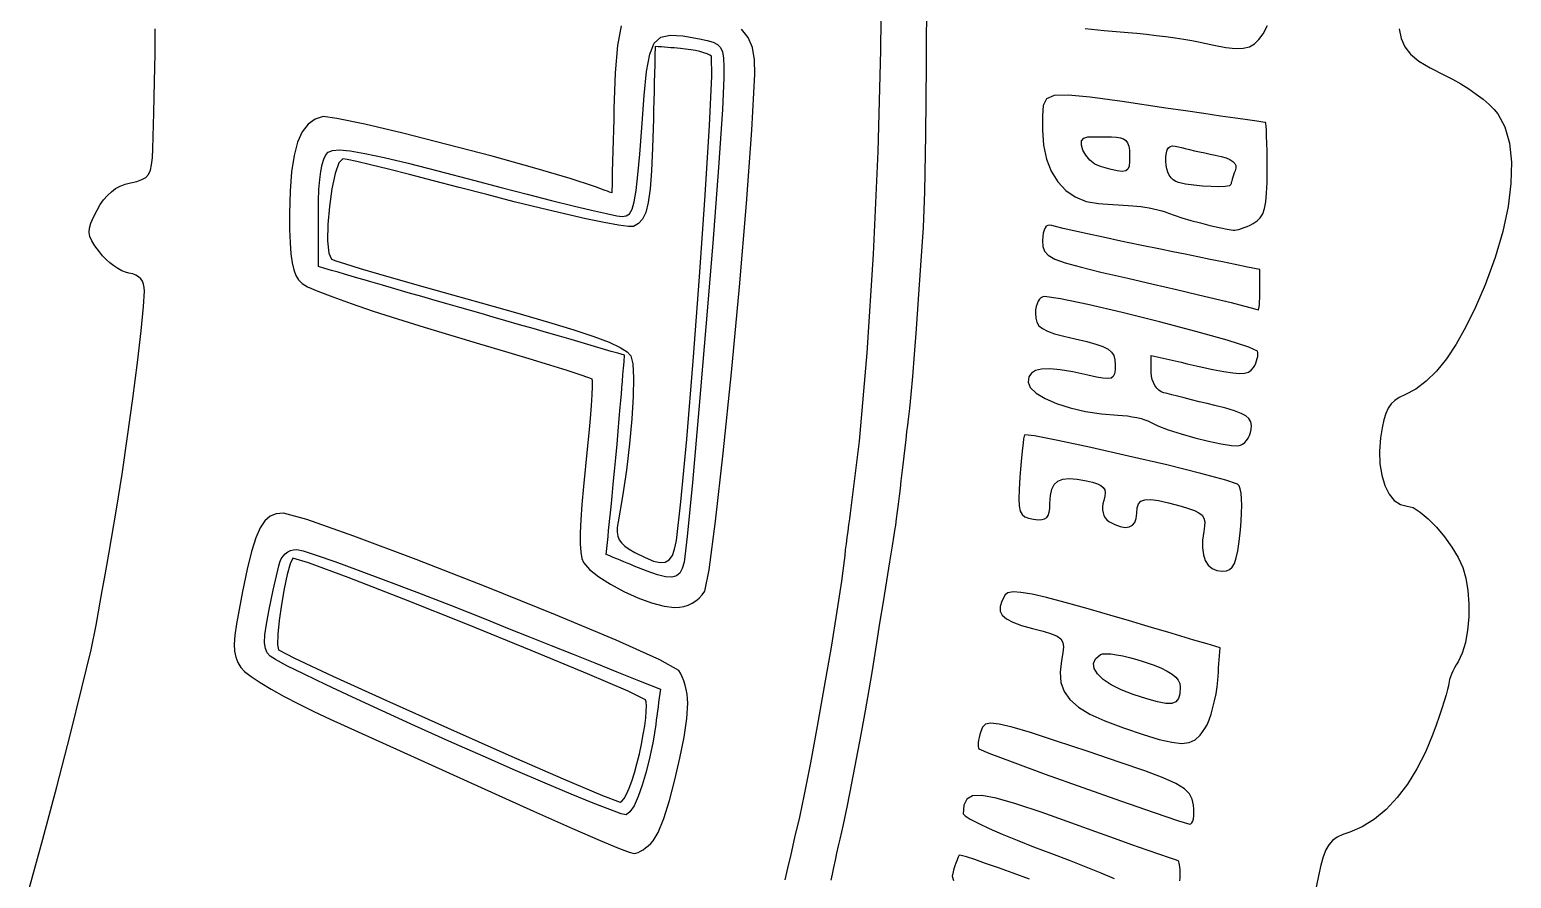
# Model space of a CAD drawing. Extents: x 7 to 348, y 3 to 340.
# Drawn here: x 289.9 to 347.6, y 138.2 to 171.3 of the extents above; entities that cross this region are included whole.
import ezdxf

# ---------------------------------------------------------------- set-up
doc = ezdxf.new("R2010")
doc.units = 0
doc.layers.get('0').update_dxf_attribs({"linetype": 'CONTINUOUS'})

msp = doc.modelspace()

# ---------------------------------------------------------------- linework, layer by layer
at = {"color": 7}
for points in [[(323.070615, 174.106309), (323.039204, 170.450154), (322.928065, 166.504329), (322.745636, 162.497618), (322.500413, 158.658806), (322.200778, 155.216679), (321.855225, 152.400023), (321.823532, 152.184317), (321.790455, 151.949681), (321.757012, 151.703631), (321.724133, 151.453695), (321.692806, 151.207399), (321.663991, 150.972266), (321.638591, 150.755816), (321.617707, 150.565578), (321.512551, 149.752281), (321.335541, 148.585767), (321.106461, 147.179916), (320.845152, 145.648618), (320.571453, 144.10576), (320.305148, 142.665227), (320.066077, 141.440908), (319.874082, 140.546689), (319.689847, 139.7584), (319.53708, 139.100552), (319.41231, 138.557539), (319.31198, 138.113762)], [(321.111485, 138.098609), (321.16062, 138.335879), (321.216076, 138.595806), (321.276105, 138.870284), (321.338956, 139.15121), (321.402879, 139.430483), (321.466125, 139.7), (321.591855, 140.261182), (321.747388, 141.00587), (321.922027, 141.878053), (322.105048, 142.821725), (322.285783, 143.780874), (322.45348, 144.699493), (322.597441, 145.521576), (322.707, 146.191111), (322.783934, 146.682387), (322.889316, 147.346151), (323.01338, 148.121734), (323.146335, 148.948462), (323.278387, 149.765659), (323.399799, 150.512653), (323.500722, 151.12877), (323.571447, 151.553333), (323.59854, 151.723866), (323.629923, 151.938632), (323.664382, 152.188954), (323.700874, 152.466144), (323.738184, 152.761529), (323.775268, 153.06642), (323.810969, 153.372137), (323.844158, 153.67), (323.87763, 153.973623), (323.914121, 154.29585), (323.952447, 154.626841), (323.99145, 154.956756), (324.029917, 155.27576), (324.066718, 155.574007), (324.100642, 155.841663), (324.130529, 156.068889), (324.17972, 156.481594), (324.234951, 157.036132), (324.296476, 157.736179), (324.364576, 158.585411), (324.439562, 159.587509), (324.521717, 160.746152), (324.611323, 162.065016), (324.708661, 163.547778), (324.758925, 164.93488), (324.796827, 167.150768), (324.821945, 169.886777), (324.833516, 172.834241)], [(289.879645, 137.812128), (290.396253, 139.69702), (290.937809, 141.733651), (291.460287, 143.754215), (291.919688, 145.590895), (292.272014, 147.075883), (292.473211, 148.041366), (292.511085, 148.260108), (292.564538, 148.564391), (292.631114, 148.94039), (292.70833, 149.374281), (292.793702, 149.852233), (292.884804, 150.360425), (292.97915, 150.885028), (293.074288, 151.412219), (293.27063, 152.56764), (293.481816, 153.926938), (293.695261, 155.395374), (293.898348, 156.878206), (294.078547, 158.280695), (294.223242, 159.508103), (294.319819, 160.465683), (294.355746, 161.058702), (294.347279, 161.205522), (294.319904, 161.335252), (294.273422, 161.448064), (294.207748, 161.544124), (294.1228, 161.623604), (294.018462, 161.686672), (293.894651, 161.733501), (293.751254, 161.764258), (293.618186, 161.797441), (293.472362, 161.857526), (293.318579, 161.941115), (293.161522, 162.044809), (293.005933, 162.165211), (292.856581, 162.298922), (292.718208, 162.442548), (292.595554, 162.592684), (292.425007, 162.82841), (292.301761, 163.023175), (292.225024, 163.192928), (292.193924, 163.353631), (292.20747, 163.521229), (292.265072, 163.711678), (292.365769, 163.940936), (292.508714, 164.224947), (292.630465, 164.437963), (292.76342, 164.627749), (292.907748, 164.79443), (293.063591, 164.93814), (293.231147, 165.05901), (293.410555, 165.15717), (293.601958, 165.232746), (293.805554, 165.285872), (294.058227, 165.343219), (294.255303, 165.409505), (294.404034, 165.495834), (294.511674, 165.613317), (294.585531, 165.77306), (294.63286, 165.986172), (294.661082, 166.263763), (294.677169, 166.616942), (294.718909, 168.012135), (294.749248, 169.230937), (294.768157, 170.309405), (294.775777, 171.283593)], [(312.927887, 171.407001), (312.784292, 170.635676), (312.700472, 169.569215), (312.649955, 168.17027), (312.638948, 167.760303), (312.627941, 167.350338), (312.616935, 166.940371), (312.605928, 166.530407), (312.594921, 166.120439), (312.583915, 165.710475), (312.572908, 165.300508), (312.561901, 164.890543), (312.477827, 164.922183), (312.393782, 164.953823), (312.309708, 164.985466), (312.225634, 165.017106), (312.14156, 165.048746), (312.057514, 165.080386), (311.97344, 165.112028), (311.889366, 165.143668), (310.945558, 165.456227), (309.560637, 165.862632), (307.901284, 166.319951), (306.134149, 166.785239), (304.425802, 167.215558), (302.942921, 167.567966), (301.852132, 167.799523), (301.320059, 167.86729), (301.001345, 167.770068), (300.729876, 167.574372), (300.504126, 167.275798), (300.322516, 166.869937), (300.18355, 166.352375), (300.085675, 165.718704), (300.027396, 164.964519), (300.007076, 164.085408), (300.011028, 163.459803), (300.026832, 162.940447), (300.056776, 162.514816), (300.103088, 162.170378), (300.168, 161.894616), (300.253767, 161.674996), (300.362648, 161.498997), (300.496845, 161.354093), (300.705097, 161.23219), (301.110142, 161.056286), (301.688048, 160.834677), (302.414884, 160.575662), (303.266715, 160.287535), (304.21961, 159.97859), (305.249608, 159.657127), (306.332805, 159.331437), (307.408213, 159.012574), (308.415888, 158.71067), (309.333477, 158.43265), (310.138628, 158.18544), (310.808934, 157.975963), (311.322043, 157.811143), (311.655573, 157.697907), (311.787173, 157.643178), (311.802413, 157.553462), (311.802357, 157.339953), (311.787963, 157.016608), (311.760306, 156.597381), (311.720597, 156.096225), (311.669684, 155.527101), (311.608611, 154.90396), (311.538422, 154.240758), (311.456183, 153.445176), (311.394884, 152.747322), (311.354498, 152.144755), (311.335025, 151.635039), (311.335025, 151.215736), (311.357038, 150.884402), (311.39971, 150.6386), (311.463041, 150.475891), (311.691076, 150.211759), (312.052914, 149.92532), (312.5124, 149.634301), (313.033523, 149.356434), (313.580187, 149.109453), (314.116325, 148.911084), (314.605868, 148.779061), (315.012719, 148.731111), (315.197603, 148.741553), (315.37323, 148.772586), (315.538753, 148.823759), (315.693383, 148.894628), (315.836272, 148.984741), (315.966602, 149.093659), (316.083527, 149.22093), (316.18682, 149.366111)], [(313.441701, 150.342671), (313.304823, 150.399369), (313.167974, 150.456067), (313.031096, 150.512766), (312.894218, 150.569462), (312.75734, 150.62616), (312.620491, 150.682858), (312.483613, 150.739557), (312.346735, 150.796255), (312.370442, 151.028781), (312.394148, 151.261307), (312.417855, 151.493832), (312.441562, 151.726358), (312.465268, 151.958884), (312.488975, 152.19141), (312.512682, 152.423935), (312.536388, 152.656461), (312.577847, 153.071418), (312.623172, 153.538335), (312.670924, 154.041292), (312.719579, 154.564357), (312.767698, 155.09161), (312.813813, 155.607123), (312.856485, 156.094969), (312.89419, 156.539226), (312.915356, 156.792047), (312.936523, 157.044867), (312.95769, 157.297687), (312.978856, 157.550505), (313.000023, 157.803325), (313.02119, 158.056145), (313.042356, 158.308966), (313.063523, 158.561786), (312.802891, 158.637913), (312.542259, 158.714036), (312.281626, 158.790163), (312.020994, 158.86629), (311.760334, 158.942416), (311.499702, 159.01854), (311.239069, 159.094667), (310.978437, 159.170793), (310.52214, 159.303793), (310.024103, 159.44848), (309.500355, 159.60022), (308.967011, 159.754367), (308.440102, 159.906281), (307.935743, 160.051321), (307.469992, 160.184849), (307.057778, 160.302222), (306.647511, 160.419359), (306.184046, 160.552206), (305.683299, 160.696176), (305.16116, 160.846668), (304.633574, 160.999097), (304.11643, 161.148863), (303.625673, 161.29138), (303.177222, 161.422049), (302.921472, 161.496725), (302.665694, 161.571401), (302.409945, 161.646077), (302.154167, 161.720753), (301.898417, 161.795429), (301.642639, 161.870105), (301.386889, 161.944781), (301.131111, 162.019457), (301.131111, 162.278227), (301.131111, 162.536996), (301.131111, 162.795766), (301.131111, 163.054538), (301.131111, 163.313308), (301.131111, 163.572077), (301.131111, 163.830847), (301.131111, 164.089616), (301.137038, 164.588469), (301.154536, 165.027717), (301.184084, 165.408604), (301.225825, 165.732384), (301.279955, 166.000306), (301.346672, 166.213615), (301.426174, 166.373564), (301.518659, 166.481404), (301.681332, 166.549776), (301.959772, 166.567273), (302.373933, 166.530003), (302.943824, 166.434115), (303.689484, 166.275746), (304.630836, 166.051027), (305.787975, 165.756096), (307.180827, 165.387088), (308.2509, 165.102653), (309.269525, 164.837299), (310.212938, 164.596834), (311.057403, 164.387067), (311.779186, 164.213805), (312.354496, 164.082854), (312.759598, 164.000025), (312.970785, 163.971125), (313.125894, 163.993731), (313.251991, 164.079476), (313.354918, 164.255244), (313.440628, 164.547928), (313.515022, 164.984416), (313.583969, 165.591594), (313.653368, 166.396351), (313.729172, 167.425576), (313.822334, 168.686218), (313.917499, 169.630951), (314.04052, 170.299659), (314.217163, 170.732236), (314.473223, 170.96856), (314.834496, 171.048522), (315.326832, 171.012008), (315.975972, 170.898902), (316.284384, 170.836785), (316.518516, 170.770606), (316.688555, 170.684227), (316.804746, 170.561502), (316.877305, 170.386288), (316.916477, 170.142442), (316.932564, 169.813819), (316.935668, 169.38428), (316.87722, 168.146516), (316.721377, 165.878843), (316.497377, 162.935731), (316.234459, 159.67165), (315.961804, 156.441069), (315.708707, 153.598457), (315.50435, 151.49828), (315.377999, 150.495014), (315.306315, 150.250017), (315.211319, 150.071571), (315.080311, 149.958682), (314.90062, 149.910351), (314.659603, 149.925591), (314.344586, 150.003389), (313.942871, 150.142753), (313.441701, 150.342671)], [(316.18682, 149.366111), (316.361008, 150.197227), (316.611141, 152.088255), (316.909252, 154.750539), (317.227373, 157.89542), (317.537536, 161.234244), (317.811771, 164.478358), (318.022083, 167.339103), (318.140503, 169.527824), (318.129497, 170.084143), (318.046354, 170.555268), (317.881028, 170.951031), (317.623557, 171.281262)], [(331.005547, 171.301469), (331.75352, 171.218693), (332.680762, 171.14343), (333.027443, 171.115118), (333.395433, 171.078824), (333.773441, 171.036053), (334.150264, 170.988304), (334.514642, 170.937075), (334.85534, 170.883871), (335.161156, 170.830192), (335.420801, 170.777535), (336.018265, 170.650758), (336.496039, 170.566509), (336.873681, 170.527204), (337.170804, 170.535275), (337.406911, 170.593114), (337.60156, 170.70315), (337.774336, 170.867798), (337.945109, 171.089464)], [(337.945109, 171.089464), (338.11083, 171.416305)], [(343.250421, 171.292231), (343.317336, 170.910314), (343.460112, 170.585216), (343.689841, 170.298752), (344.017586, 170.032735), (344.454466, 169.768984), (345.011488, 169.489313), (345.327887, 169.328853), (345.645415, 169.147734), (345.955578, 168.952163), (346.249766, 168.748353), (346.519458, 168.542514), (346.756101, 168.340858), (346.951173, 168.149596), (347.096066, 167.974937), (347.366604, 167.46212), (347.539889, 166.830292), (347.616963, 166.093212), (347.598901, 165.264647), (347.486605, 164.358355), (347.281204, 163.388101), (346.983685, 162.367642), (346.595121, 161.310745), (346.220189, 160.435687), (345.845709, 159.664297), (345.469168, 158.993088), (345.088027, 158.418577), (344.699717, 157.937278), (344.301727, 157.5457), (343.891489, 157.240364), (343.466491, 157.017781), (343.251155, 156.915557), (343.074089, 156.801539), (342.929986, 156.666394), (342.813541, 156.500795), (342.719448, 156.295408), (342.642458, 156.040902), (342.577237, 155.727952), (342.518506, 155.347223), (342.476765, 154.825744), (342.493981, 154.332834), (342.56527, 153.881115), (342.685638, 153.483218), (342.850202, 153.151762), (343.053966, 152.899377), (343.292077, 152.738688), (343.559539, 152.68232), (343.786361, 152.620087), (344.064124, 152.447593), (344.373581, 152.186159), (344.695427, 151.857093), (345.010444, 151.481715), (345.299298, 151.081338), (345.542771, 150.677275), (345.721559, 150.290842), (345.845257, 149.868014), (345.924872, 149.38829), (345.961533, 148.874877), (345.956453, 148.350976), (345.910648, 147.839787), (345.825304, 147.364519), (345.701578, 146.948368), (345.540626, 146.614542), (345.469196, 146.495396), (345.402337, 146.373109), (345.341519, 146.251152), (345.288235, 146.133), (345.243926, 146.022124), (345.210144, 145.921994), (345.188413, 145.836088), (345.179946, 145.767875), (345.166117, 145.676621), (345.129062, 145.524679), (345.07115, 145.320149), (344.994978, 145.071139), (344.903058, 144.785747), (344.797987, 144.472077), (344.682304, 144.138234), (344.558521, 143.79232), (344.269356, 143.085246), (343.937576, 142.432545), (343.567893, 141.83983), (343.165105, 141.31271), (342.733955, 140.856794), (342.27921, 140.477696), (341.805641, 140.181024), (341.317961, 139.972388), (341.046096, 139.873351), (340.826161, 139.766448), (340.649207, 139.639177), (340.506403, 139.479041), (340.388773, 139.273538), (340.287483, 139.010171), (340.193588, 138.676441), (340.098168, 138.259847), (339.96019, 137.577865)], [(315.080424, 151.341667), (315.258168, 152.842036), (315.484623, 155.288065), (315.73439, 158.329653), (315.982152, 161.616703), (316.202596, 164.799112), (316.370349, 167.526781), (316.460096, 169.449612), (316.446549, 170.217502), (316.381384, 170.264249), (316.28176, 170.311044), (316.152643, 170.356634), (315.999001, 170.399764), (315.825801, 170.439187), (315.637954, 170.473647), (315.440483, 170.501897), (315.238271, 170.522669), (315.115307, 170.532744), (314.992314, 170.542819), (314.86935, 170.552895), (314.746386, 170.56297), (314.623422, 170.573045), (314.500458, 170.583121), (314.377465, 170.593196), (314.254501, 170.603271), (314.245752, 170.250493), (314.237003, 169.897716), (314.228254, 169.544938), (314.219505, 169.19216), (314.210756, 168.839382), (314.202008, 168.486605), (314.193259, 168.133827), (314.18451, 167.781049), (314.15101, 166.65542), (314.109128, 165.754233), (314.053982, 165.051187), (313.980745, 164.519974), (313.884508, 164.134286), (313.760443, 163.867823), (313.603668, 163.694279), (313.409358, 163.587343), (313.215669, 163.583025), (312.826202, 163.634262), (312.264439, 163.735969), (311.55386, 163.883075), (310.717833, 164.07051), (309.779896, 164.293197), (308.763444, 164.546066), (307.691931, 164.824046), (306.622591, 165.10541), (305.612405, 165.367987), (304.684317, 165.606016), (303.861385, 165.813748), (303.166582, 165.985433), (302.622966, 166.115314), (302.253537, 166.197638), (302.081297, 166.226657), (301.926188, 166.069058), (301.78121, 165.649763), (301.655678, 165.052211), (301.558875, 164.35983), (301.500088, 163.656058), (301.488517, 163.024329), (301.533673, 162.548076), (301.644784, 162.31073), (301.815077, 162.244492), (302.192718, 162.122276), (302.753776, 161.951077), (303.474318, 161.737889), (304.330467, 161.489706), (305.298348, 161.213526), (306.353972, 160.916346), (307.473519, 160.60516), (308.903201, 160.20461), (310.10002, 159.856243), (311.080291, 159.554277), (311.860353, 159.292922), (312.456463, 159.066399), (312.885018, 158.868923), (313.162244, 158.694707), (313.304541, 158.537966), (313.37854, 158.22468), (313.407016, 157.680499), (313.393187, 156.950054), (313.34075, 156.077971), (313.252951, 155.108873), (313.133204, 154.087393), (312.984896, 153.058148), (312.811442, 152.065773), (312.778704, 151.852173), (312.771931, 151.669431), (312.794227, 151.511415), (312.849062, 151.371997), (312.939712, 151.245039), (313.069506, 151.124415), (313.241803, 151.003988), (313.459876, 150.877626), (313.859305, 150.673472), (314.184651, 150.539114), (314.44486, 150.47711), (314.648822, 150.490007), (314.805427, 150.580352), (314.923622, 150.750699), (315.012268, 151.003598), (315.080424, 151.341667)], [(337.55632, 163.698817), (337.709933, 163.797279), (337.832869, 163.918844), (337.92826, 164.075689), (337.999268, 164.279998), (338.049023, 164.543952), (338.08066, 164.879728), (338.097312, 165.299514), (338.102109, 165.815484), (338.099287, 166.182006), (338.095054, 166.523966), (338.088563, 166.83388), (338.079814, 167.104258), (338.069372, 167.32762), (338.057518, 167.496473), (338.044254, 167.603334), (338.030143, 167.640717), (337.938195, 167.652203), (337.702116, 167.684955), (337.337795, 167.736664), (336.861122, 167.805038), (336.28807, 167.887783), (335.634499, 167.982601), (334.916385, 168.087195), (334.149587, 168.199277), (332.452331, 168.450014), (331.208916, 168.623578), (330.349239, 168.70748), (329.803139, 168.68922), (329.500484, 168.55633), (329.371113, 168.296313), (329.344867, 167.896675), (329.35164, 167.344928), (329.390587, 166.749897), (329.504604, 166.211323), (329.689432, 165.734836), (329.940779, 165.32606), (330.254384, 164.990619), (330.625958, 164.734138), (331.051267, 164.562245), (331.526021, 164.480559), (331.69891, 164.468508), (331.888028, 164.455272), (332.087248, 164.44133), (332.290476, 164.427078), (332.491532, 164.412938), (332.684318, 164.399364), (332.862682, 164.386776), (333.020529, 164.375629), (333.172957, 164.361122), (333.335856, 164.33894), (333.504173, 164.31019), (333.672829, 164.275973), (333.836857, 164.237393), (333.991148, 164.195554), (334.130678, 164.151558), (334.250397, 164.106513), (334.47688, 164.022044), (334.775979, 163.925261), (335.124157, 163.822414), (335.497904, 163.719733), (335.873739, 163.623464), (336.228126, 163.539842), (336.537554, 163.475111), (336.778515, 163.435507), (336.835919, 163.435668), (336.91099, 163.447352), (337.000568, 163.469478), (337.101462, 163.500946), (337.210513, 163.540691), (337.324502, 163.587636), (337.44027, 163.640694), (337.55632, 163.698817)], [(331.611111, 165.916966), (331.387309, 166.016796), (331.191898, 166.171533), (331.033797, 166.360153), (330.922037, 166.561629), (330.865508, 166.754931), (330.873128, 166.919038), (330.954041, 167.032923), (331.117109, 167.075556), (331.174034, 167.075556), (331.254975, 167.075556), (331.356152, 167.075556), (331.473866, 167.075556), (331.604281, 167.075556), (331.743671, 167.075556), (331.888282, 167.075556), (332.034332, 167.075556), (332.226694, 167.068387), (332.382707, 167.04468), (332.505614, 167.001134), (332.598776, 166.934436), (332.665465, 166.84128), (332.709012, 166.718361), (332.732719, 166.562365), (332.739774, 166.369992), (332.736388, 166.123231), (332.718043, 165.940616), (332.67269, 165.81724), (332.587967, 165.748183), (332.451654, 165.72854), (332.251502, 165.753404), (331.975291, 165.817846), (331.611111, 165.916966)], [(334.645, 165.294544), (334.536542, 165.335371), (334.439655, 165.397293), (334.355214, 165.478804), (334.284122, 165.578401), (334.227255, 165.694574), (334.185542, 165.825816), (334.15986, 165.970625), (334.151111, 166.127489), (334.157038, 166.309754), (334.175664, 166.456394), (334.208572, 166.569271), (334.257424, 166.650247), (334.323916, 166.701176), (334.409598, 166.723924), (334.516166, 166.720339), (334.645198, 166.692286), (334.763533, 166.660494), (334.91091, 166.623379), (335.081457, 166.582288), (335.269276, 166.538563), (335.468553, 166.493551), (335.67339, 166.448599), (335.877888, 166.405052), (336.076234, 166.364251), (336.307599, 166.311487), (336.497789, 166.254275), (336.648129, 166.191511), (336.760114, 166.122085), (336.835101, 166.044894), (336.874527, 165.95883), (336.87989, 165.862785), (336.852514, 165.755653), (336.820171, 165.668952), (336.789974, 165.58341), (336.762598, 165.501233), (336.738891, 165.424626), (336.719136, 165.355795), (336.704178, 165.296946), (336.694865, 165.250281), (336.691478, 165.218006), (336.630659, 165.171747), (336.464656, 165.143287), (336.218248, 165.131688), (335.916101, 165.136062), (335.583022, 165.155451), (335.243734, 165.18894), (334.922932, 165.235602), (334.645, 165.294544)], [(337.82, 161.10283), (337.82, 161.202906), (337.82, 161.302982), (337.82, 161.403058), (337.82, 161.503137), (337.82, 161.603213), (337.82, 161.703289), (337.82, 161.803365), (337.82, 161.903441), (337.334945, 162.002484), (336.849861, 162.101527), (336.364806, 162.200567), (335.879722, 162.29961), (335.394667, 162.398654), (334.909583, 162.497694), (334.424528, 162.596737), (333.939444, 162.69578), (333.152722, 162.857609), (332.404861, 163.013734), (331.713219, 163.160369), (331.095181, 163.293727), (330.568074, 163.410025), (330.149285, 163.505475), (329.856169, 163.576296), (329.706111, 163.618697), (329.626722, 163.635969), (329.556618, 163.62612), (329.496194, 163.589832), (329.445846, 163.527765), (329.405968, 163.440593), (329.377012, 163.328982), (329.359232, 163.1936), (329.353305, 163.035121), (329.366005, 162.806067), (329.426796, 162.619597), (329.568951, 162.460917), (329.825858, 162.315234), (330.23096, 162.167756), (330.817615, 162.003686), (331.619239, 161.808236), (332.669275, 161.566606), (333.658774, 161.340032), (334.565329, 161.129475), (335.379794, 160.937166), (336.092941, 160.765346), (336.695655, 160.616251), (337.178706, 160.492115), (337.53298, 160.395178), (337.749275, 160.327676), (337.763386, 160.338908), (337.776651, 160.380971), (337.788504, 160.450691), (337.798946, 160.544885), (337.807695, 160.660374), (337.814186, 160.793983), (337.81842, 160.942531), (337.82, 161.10283)], [(337.479442, 155.662506), (337.489885, 155.828644), (337.46392, 155.96962), (337.392941, 156.091032), (337.268538, 156.198494), (337.082328, 156.297607), (336.825816, 156.393983), (336.490649, 156.493227), (336.068331, 156.600946), (335.758169, 156.676601), (335.449305, 156.75255), (335.149952, 156.826743), (334.868181, 156.897138), (334.612234, 156.961685), (334.39021, 157.018338), (334.210265, 157.065054), (334.080556, 157.099785), (333.975964, 157.141009), (333.880883, 157.20323), (333.796668, 157.284251), (333.724702, 157.381869), (333.666366, 157.493894), (333.622989, 157.618125), (333.595895, 157.752364), (333.586582, 157.894418), (333.586582, 157.976745), (333.586582, 158.059069), (333.586582, 158.141396), (333.586582, 158.22372), (333.586582, 158.306048), (333.586582, 158.388372), (333.586582, 158.470699), (333.586582, 158.553023), (333.820234, 158.499728), (334.053886, 158.44643), (334.287537, 158.393136), (334.521189, 158.339841), (334.754841, 158.286543), (334.988493, 158.233248), (335.222144, 158.179951), (335.455796, 158.126656), (335.988688, 158.008851), (336.419105, 157.923701), (336.75986, 157.870946), (337.023795, 157.850315), (337.223721, 157.861576), (337.372508, 157.904451), (337.482942, 157.978687), (337.567863, 158.084023), (337.614994, 158.166381), (337.655747, 158.253405), (337.689444, 158.342463), (337.715408, 158.43092), (337.733188, 158.516142), (337.741937, 158.595497), (337.741937, 158.666352), (337.730648, 158.72607), (337.392405, 158.880469), (336.536707, 159.148015), (335.322277, 159.488059), (333.907864, 159.859952), (332.452218, 160.223036), (331.114061, 160.536667), (330.052172, 160.760193), (329.425215, 160.852962), (329.354349, 160.842238), (329.288225, 160.806161), (329.228337, 160.747388), (329.17607, 160.668581), (329.13289, 160.572385), (329.100265, 160.461458), (329.079662, 160.338451), (329.072607, 160.206021), (329.08446, 160.011209), (329.126765, 159.850012), (329.210416, 159.715454), (329.346165, 159.600559), (329.544765, 159.498343), (329.816912, 159.401832), (330.173415, 159.304045), (330.62497, 159.198002), (331.07534, 159.092194), (331.431279, 158.994495), (331.703341, 158.898057), (331.902195, 158.796028), (332.038424, 158.681558), (332.122582, 158.547805), (332.165311, 158.387912), (332.177164, 158.195035), (332.172366, 157.991965), (332.1512, 157.84002), (332.103504, 157.735324), (332.019374, 157.674011), (331.888874, 157.652223), (331.701987, 157.66608), (331.448692, 157.711704), (331.119057, 157.785232), (330.528112, 157.912068), (330.03394, 157.99435), (329.630984, 158.031445), (329.313709, 158.022725), (329.076586, 157.967519), (328.914083, 157.865211), (328.820639, 157.715156), (328.790723, 157.516714), (328.870931, 157.3008), (329.096878, 157.084228), (329.446664, 156.875122), (329.898248, 156.681596), (330.429701, 156.511772), (331.019065, 156.373768), (331.644385, 156.275704), (332.283647, 156.225694), (332.468643, 156.214321), (332.65649, 156.19417), (332.842023, 156.166371), (333.020049, 156.132059), (333.18529, 156.09235), (333.332638, 156.048366), (333.456816, 156.001223), (333.552631, 155.952052), (333.837224, 155.81155), (334.249014, 155.65536), (334.744878, 155.49503), (335.281637, 155.34211), (335.816194, 155.208153), (336.305398, 155.104713), (336.706097, 155.043338), (336.975168, 155.035577), (337.061895, 155.057647), (337.146082, 155.100937), (337.225612, 155.162888), (337.298453, 155.240928), (337.362518, 155.332486), (337.415745, 155.434987), (337.456018, 155.545863), (337.479442, 155.662506)], [(337.06102, 151.756959), (337.09071, 152.099044), (337.107361, 152.417882), (337.111312, 152.708102), (337.102845, 152.964343), (337.082243, 153.181239), (337.050013, 153.353423), (337.006382, 153.475532), (336.951687, 153.542201), (336.491185, 153.696701), (335.511704, 153.957452), (334.19034, 154.2835), (332.704299, 154.633896), (331.230676, 154.967686), (329.946649, 155.243922), (329.029342, 155.421655), (328.655934, 155.459927), (328.635614, 155.408842), (328.612754, 155.299941), (328.588201, 155.139988), (328.562518, 154.935741), (328.536554, 154.69397), (328.511154, 154.421431), (328.487165, 154.124891), (328.465152, 153.811111), (328.437776, 153.333306), (328.427616, 152.962779), (328.439752, 152.684821), (328.478783, 152.48472), (328.549564, 152.347769), (328.656865, 152.259256), (328.805512, 152.204471), (329.000273, 152.168705), (329.175082, 152.150812), (329.316278, 152.153916), (329.426993, 152.181123), (329.510475, 152.235521), (329.569854, 152.320216), (329.608321, 152.438303), (329.628923, 152.592888), (329.635132, 152.787062), (329.65263, 153.091659), (329.707635, 153.335417), (329.804494, 153.520939), (329.947411, 153.650823), (330.14062, 153.727678), (330.388355, 153.754094), (330.694877, 153.732673), (331.064362, 153.666038), (331.299312, 153.60867), (331.483829, 153.54865), (331.621525, 153.481899), (331.715985, 153.404333), (331.770764, 153.311874), (331.789391, 153.200441), (331.775562, 153.065957), (331.732805, 152.904337), (331.699955, 152.774777), (331.684432, 152.649719), (331.687255, 152.530824), (331.705317, 152.419753), (331.739466, 152.318161), (331.789363, 152.227709), (331.854584, 152.150056), (331.934707, 152.08686), (332.166383, 151.958822), (332.37647, 151.880203), (332.562144, 151.850175), (332.72047, 151.867898), (332.848627, 151.932575), (332.943708, 152.043367), (333.00289, 152.199444), (333.022222, 152.4), (333.036898, 152.611571), (333.087613, 152.769203), (333.185121, 152.87461), (333.340061, 152.929505), (333.563045, 152.935601), (333.86474, 152.894625), (334.255731, 152.808288), (334.746656, 152.678305), (335.042341, 152.59065), (335.272832, 152.506649), (335.44431, 152.419473), (335.5629, 152.322287), (335.63481, 152.208261), (335.666165, 152.070559), (335.66306, 151.902352), (335.631818, 151.696807), (335.584292, 151.353799), (335.57893, 151.048045), (335.614292, 150.782158), (335.689279, 150.558748), (335.802619, 150.380438), (335.953128, 150.249834), (336.139564, 150.169555), (336.360714, 150.142208), (336.512041, 150.156743), (336.637235, 150.206487), (336.74019, 150.300588), (336.824941, 150.448202), (336.895468, 150.658486), (336.955666, 150.940598), (337.009599, 151.303694), (337.06102, 151.756959)], [(314.178837, 139.629444), (314.370664, 139.957423), (314.585999, 140.503873), (314.809717, 141.208489), (315.026689, 142.010971), (315.221761, 142.851011), (315.379834, 143.668304), (315.48578, 144.40255), (315.524444, 144.993439), (315.517389, 145.165332), (315.496787, 145.344385), (315.464162, 145.525343), (315.420982, 145.702954), (315.368714, 145.871954), (315.308827, 146.027098), (315.242702, 146.16312), (315.171836, 146.274773), (314.437917, 146.684749), (312.732222, 147.447522), (310.370446, 148.437501), (307.668366, 149.529103), (304.941732, 150.596741), (302.506295, 151.514827), (300.677778, 152.157777), (299.771929, 152.4), (299.488296, 152.374177), (299.248266, 152.284221), (299.042074, 152.111425), (298.8599, 151.837077), (298.691949, 151.442468), (298.528458, 150.908887), (298.359604, 150.217624), (298.175624, 149.349968), (298.038322, 148.653633), (297.938867, 148.094542), (297.876807, 147.650635), (297.851689, 147.299849), (297.862978, 147.020119), (297.910081, 146.78938), (297.992602, 146.585573), (298.110063, 146.386635), (298.254843, 146.23314), (298.509605, 146.035906), (298.860803, 145.802771), (299.294889, 145.541577), (299.798317, 145.260162), (300.357512, 144.966368), (300.958984, 144.668034), (301.589158, 144.373002), (304.862202, 142.887237), (307.479051, 141.702731), (309.5117, 140.787642), (311.032285, 140.110125), (312.112829, 139.638343), (312.825412, 139.340449), (313.242057, 139.184603), (313.434899, 139.138962), (313.505878, 139.148332), (313.589247, 139.176571), (313.681985, 139.221667), (313.781017, 139.281603), (313.883294, 139.354365), (313.985797, 139.43794), (314.085422, 139.530305), (314.178837, 139.629444)], [(306.220481, 143.517022), (304.882945, 144.118355), (303.621384, 144.693236), (302.464329, 145.22809), (301.440455, 145.709344), (300.578294, 146.123417), (299.906492, 146.456741), (299.453582, 146.695736), (299.248237, 146.826825), (299.139046, 146.960206), (299.067587, 147.1235), (299.036627, 147.345679), (299.049045, 147.655715), (299.107408, 148.082581), (299.214625, 148.65525), (299.373431, 149.402696), (299.58665, 150.353889), (299.628391, 150.49487), (299.685428, 150.620171), (299.756689, 150.728832), (299.84113, 150.819891), (299.937678, 150.892386), (300.045261, 150.945359), (300.162835, 150.977846), (300.289327, 150.98888), (300.540392, 150.933319), (301.043114, 150.774075), (301.767268, 150.522316), (302.682684, 150.189209), (303.759108, 149.785917), (304.966398, 149.323606), (306.274301, 148.813444), (307.652646, 148.266593), (308.503235, 147.926306), (309.353853, 147.586023), (310.204471, 147.245736), (311.05506, 146.905452), (311.905678, 146.565166), (312.756268, 146.224879), (313.606886, 145.884595), (314.457475, 145.544309), (314.434615, 145.371504), (314.411755, 145.198702), (314.388895, 145.025897), (314.366035, 144.853096), (314.343175, 144.680291), (314.320315, 144.507486), (314.297455, 144.334684), (314.274595, 144.16188), (314.174745, 143.519756), (314.050793, 142.899982), (313.908581, 142.320315), (313.753867, 141.798514), (313.592492, 141.352335), (313.430214, 140.999537), (313.272847, 140.757879), (313.126176, 140.64512), (312.934322, 140.688243), (312.493999, 140.845173), (311.833599, 141.104129), (310.9814, 141.453331), (309.965711, 141.881002), (308.814893, 142.375357), (307.557255, 142.92462), (306.220481, 143.517022)], [(313.638664, 143.016111), (313.721298, 143.402945), (313.79064, 143.771871), (313.845758, 144.114235), (313.885636, 144.421392), (313.909343, 144.684691), (313.915834, 144.89548), (313.904263, 145.045111), (313.873642, 145.124938), (313.197889, 145.462854), (311.612732, 146.147313), (309.424014, 147.055391), (306.937579, 148.064172), (304.459245, 149.050733), (302.294911, 149.892154), (300.750365, 150.465519), (300.131508, 150.647902), (300.03036, 150.432304), (299.916737, 150.013896), (299.801393, 149.461178), (299.695023, 148.842659), (299.608325, 148.226848), (299.55205, 147.682246), (299.53681, 147.277365), (299.573498, 147.080707), (300.196448, 146.755708), (301.695443, 146.053291), (303.781121, 145.10254), (306.164206, 144.03254), (308.555362, 142.972384), (310.665255, 142.051148), (312.204608, 141.397928), (312.884086, 141.141806), (312.957803, 141.174524), (313.04357, 141.280207), (313.13834, 141.451169), (313.238981, 141.679724), (313.342415, 141.958181), (313.445539, 142.278859), (313.545276, 142.634064), (313.638664, 143.016111)], [(335.675337, 144.003889), (335.759242, 144.15713), (335.841171, 144.349735), (335.919036, 144.573938), (335.990777, 144.821978), (336.05439, 145.086087), (336.107786, 145.358499), (336.148906, 145.63145), (336.175717, 145.897174), (336.187288, 146.054459), (336.198859, 146.211744), (336.21043, 146.369032), (336.222001, 146.526318), (336.233572, 146.683603), (336.245144, 146.840891), (336.256715, 146.998176), (336.268286, 147.155462), (335.758734, 147.306685), (335.249181, 147.457908), (334.739629, 147.609131), (334.230077, 147.760354), (333.720525, 147.911577), (333.210972, 148.0628), (332.70142, 148.214024), (332.191868, 148.365247), (331.120778, 148.678254), (330.231355, 148.926657), (329.509007, 149.11337), (328.939144, 149.241307), (328.507146, 149.313386), (328.198424, 149.332521), (327.998328, 149.301629), (327.892297, 149.223628), (327.757931, 148.978691), (327.691835, 148.766874), (327.698044, 148.583086), (327.780876, 148.422239), (327.944311, 148.279248), (328.192525, 148.149022), (328.529611, 148.026473), (328.959718, 147.906517), (329.37927, 147.798059), (329.694653, 147.703215), (329.918145, 147.608414), (330.061993, 147.500075), (330.138476, 147.364625), (330.159924, 147.188487), (330.138476, 146.95809), (330.08649, 146.659857), (330.033884, 146.205169), (330.064364, 145.806349), (330.18699, 145.45358), (330.410764, 145.137034), (330.744745, 144.846887), (331.197966, 144.573315), (331.779428, 144.30649), (332.49822, 144.036596), (333.275432, 143.773819), (333.896264, 143.585446), (334.384622, 143.471228), (334.76438, 143.430924), (335.059472, 143.464283), (335.293801, 143.571062), (335.491272, 143.751012), (335.675337, 144.003889)], [(332.881111, 145.335701), (332.411014, 145.518477), (332.019317, 145.716995), (331.711159, 145.925046), (331.49159, 146.136419), (331.365775, 146.344902), (331.338682, 146.54429), (331.415672, 146.728369), (331.601713, 146.890929), (331.691488, 146.919171), (331.83068, 146.927102), (332.012234, 146.915869), (332.229206, 146.886628), (332.474514, 146.84051), (332.741214, 146.778658), (333.022279, 146.702216), (333.310682, 146.612322), (333.662274, 146.488528), (333.958099, 146.368553), (334.200923, 146.25046), (334.393455, 146.132316), (334.538433, 146.012196), (334.638594, 145.88816), (334.696675, 145.758281), (334.715302, 145.620624), (334.700344, 145.364431), (334.647992, 145.174947), (334.546222, 145.050327), (334.383154, 144.988729), (334.146934, 144.988447), (333.825709, 145.04736), (333.407597, 145.163766), (332.881111, 145.335701)], [(335.228184, 141.017569), (335.181392, 141.257762), (335.077985, 141.465049), (334.879696, 141.658921), (334.548367, 141.858879), (334.045786, 142.084411), (333.333711, 142.355011), (332.373986, 142.690178), (331.12837, 143.109405), (329.852584, 143.532973), (328.87745, 143.84738), (328.160098, 144.06059), (327.657658, 144.18056), (327.32726, 144.215251), (327.126064, 144.172618), (327.011199, 144.060627), (326.939825, 143.887235), (326.906297, 143.77234), (326.879204, 143.660845), (326.859166, 143.555503), (326.846184, 143.459059), (326.84054, 143.374262), (326.843362, 143.303862), (326.853522, 143.250604), (326.871866, 143.217237), (327.25185, 143.052309), (328.170258, 142.703271), (329.450361, 142.233303), (330.91532, 141.705587), (332.388351, 141.183309), (333.692669, 140.729648), (334.651519, 140.407788), (335.088032, 140.280912), (335.132511, 140.292963), (335.17047, 140.333933), (335.201345, 140.400786), (335.224487, 140.490499), (335.239445, 140.600057), (335.245654, 140.726434), (335.242267, 140.866608), (335.228184, 141.017569)], [(334.696139, 138.069709), (334.71025, 138.175486), (334.715556, 138.288889), (334.712733, 138.402274), (334.707936, 138.508051), (334.700316, 138.603908), (334.690156, 138.687528), (334.67802, 138.756596), (334.663909, 138.808796), (334.648387, 138.841813), (334.631736, 138.853328), (334.535244, 138.882267), (334.290614, 138.965209), (333.91427, 139.096335), (333.422583, 139.269834), (332.832004, 139.479889), (332.158933, 139.720681), (331.419764, 139.986399), (330.630925, 140.271223), (329.32799, 140.734971), (328.308772, 141.074656), (327.539435, 141.293497), (326.986166, 141.394713), (326.615129, 141.381534), (326.39254, 141.25717), (326.284534, 141.024841), (326.257158, 140.687778), (326.32729, 140.605166), (326.528261, 140.477985), (326.845958, 140.312606), (327.266272, 140.115394), (327.77509, 139.892718), (328.358302, 139.650941), (329.001769, 139.396433), (329.691436, 139.135556), (330.382767, 138.874678), (331.03106, 138.620164), (331.621864, 138.378387), (332.140786, 138.155711)], [(328.83554, 138.130557), (328.204915, 138.36396), (327.630903, 138.572471), (327.127503, 138.751197), (326.708657, 138.895246), (326.388363, 138.999722), (326.180619, 139.059734), (326.099424, 139.070374), (326.083055, 139.043534), (326.06076, 138.996129), (326.033666, 138.930789), (326.002876, 138.850147), (325.969291, 138.756842), (325.933844, 138.653509), (325.89755, 138.54279), (325.861341, 138.427319), (325.831454, 138.250117), (325.873562, 138.086363)]]:
    msp.add_lwpolyline(points, dxfattribs=at)

doc.saveas('drawing.dxf')
